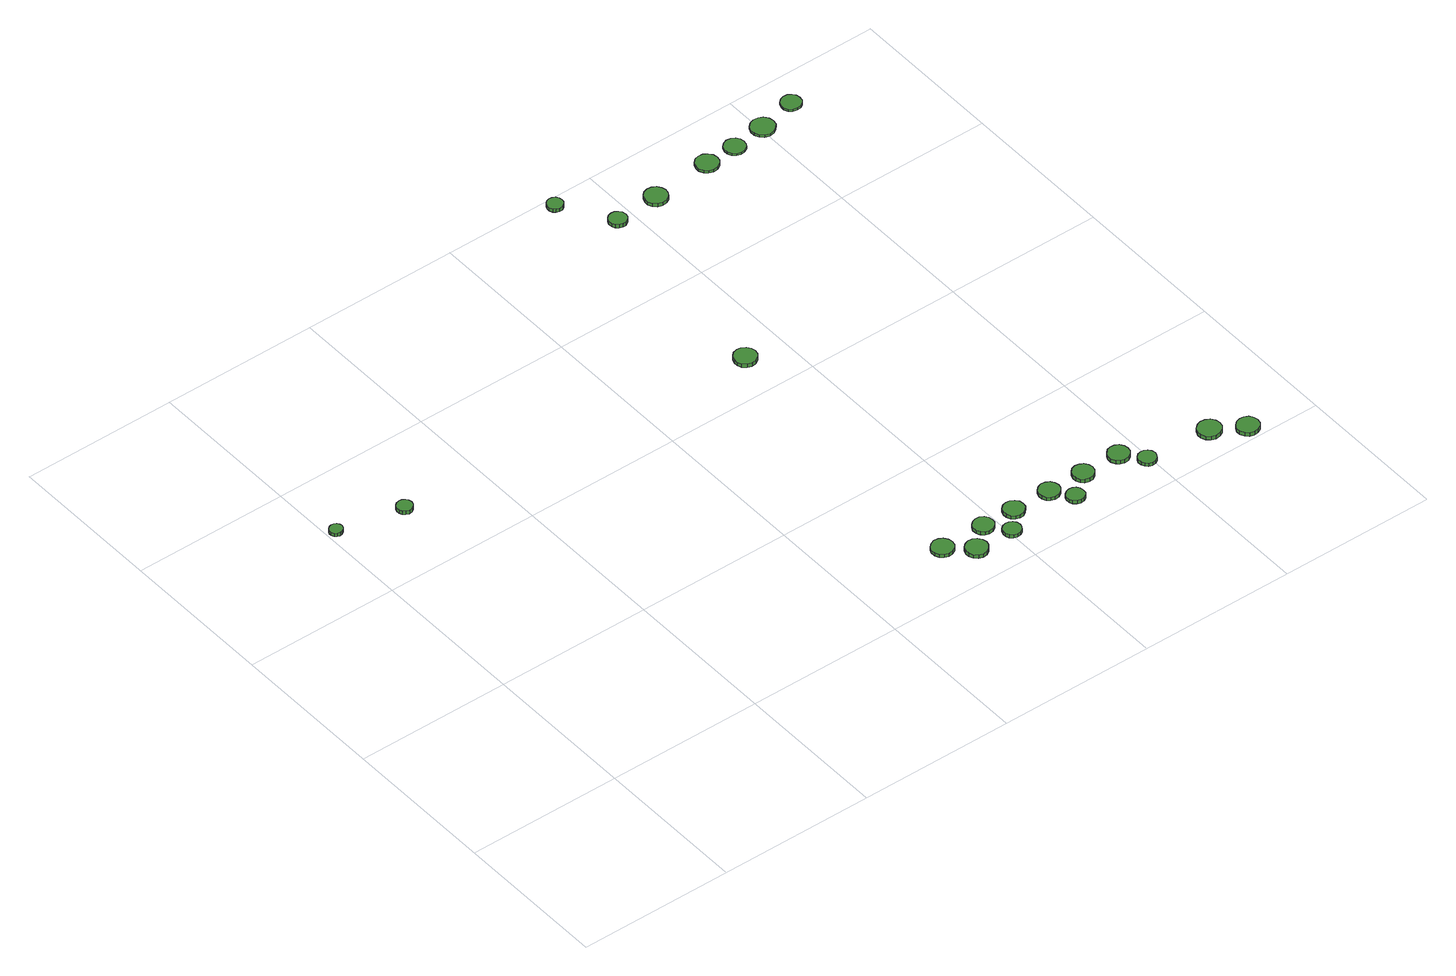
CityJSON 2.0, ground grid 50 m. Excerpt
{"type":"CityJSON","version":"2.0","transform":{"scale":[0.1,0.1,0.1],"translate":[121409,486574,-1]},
"CityObjects":{
"tree1":{"type":"SolitaryVegetationObject","attributes":{"function":"something"},"geometry":[{"type":"MultiSurface","lod":"1","boundaries":[[[0,1,2,3,4,5,6,7,8,9,10,11,12,13,14]],[[15,16,17,18,19,20,21,22,23,24,25,26,27,28,29]],[[0,29,28,1]],[[1,28,27,2]],[[2,27,26,3]],[[3,26,25,4]],[[4,25,24,5]],[[5,24,23,6]],[[6,23,22,7]],[[7,22,21,8]],[[8,21,20,9]],[[9,20,19,10]],[[10,19,18,11]],[[11,18,17,12]],[[12,17,16,13]],[[13,16,15,14]],[[14,15,29,0]]]}]},
"tree2":{"type":"SolitaryVegetationObject","attributes":{"function":"something"},"geometry":[{"type":"MultiSurface","lod":"1","boundaries":[[[30,31,32,33,34,35,36,37,38,39,40,41,42,43,44]],[[45,46,47,48,49,50,51,52,53,54,55,56,57,58,59]],[[30,59,58,31]],[[31,58,57,32]],[[32,57,56,33]],[[33,56,55,34]],[[34,55,54,35]],[[35,54,53,36]],[[36,53,52,37]],[[37,52,51,38]],[[38,51,50,39]],[[39,50,49,40]],[[40,49,48,41]],[[41,48,47,42]],[[42,47,46,43]],[[43,46,45,44]],[[44,45,59,30]]]}]},
"tree3":{"type":"SolitaryVegetationObject","attributes":{"function":"something"},"geometry":[{"type":"MultiSurface","lod":"1","boundaries":[[[60,61,62,63,64,65,66,67,68,69,70,71,72,73,74]],[[75,76,77,78,79,80,81,82,83,84,85,86,87,88,89]],[[60,89,88,61]],[[61,88,87,62]],[[62,87,86,63]],[[63,86,85,64]],[[64,85,84,65]],[[65,84,83,66]],[[66,83,82,67]],[[67,82,81,68]],[[68,81,80,69]],[[69,80,79,70]],[[70,79,78,71]],[[71,78,77,72]],[[72,77,76,73]],[[73,76,75,74]],[[74,75,89,60]]]}]},
"tree4":{"type":"SolitaryVegetationObject","attributes":{"function":"something"},"geometry":[{"type":"MultiSurface","lod":"1","boundaries":[[[90,91,92,93,94,95,96,97,98,99,100,101,102,103,104]],[[105,106,107,108,109,110,111,112,113,114,115,116,117,118,119]],[[90,119,118,91]],[[91,118,117,92]],[[92,117,116,93]],[[93,116,115,94]],[[94,115,114,95]],[[95,114,113,96]],[[96,113,112,97]],[[97,112,111,98]],[[98,111,110,99]],[[99,110,109,100]],[[100,109,108,101]],[[101,108,107,102]],[[102,107,106,103]],[[103,106,105,104]],[[104,105,119,90]]]}]},
"tree5":{"type":"SolitaryVegetationObject","attributes":{"function":"something"},"geometry":[{"type":"MultiSurface","lod":"1","boundaries":[[[120,121,122,123,124,125,126,127,128,129,130,131,132,133,134]],[[135,136,137,138,139,140,141,142,143,144,145,146,147,148,149]],[[120,149,148,121]],[[121,148,147,122]],[[122,147,146,123]],[[123,146,145,124]],[[124,145,144,125]],[[125,144,143,126]],[[126,143,142,127]],[[127,142,141,128]],[[128,141,140,129]],[[129,140,139,130]],[[130,139,138,131]],[[131,138,137,132]],[[132,137,136,133]],[[133,136,135,134]],[[134,135,149,120]]]}]},
"tree6":{"type":"SolitaryVegetationObject","attributes":{"function":"something"},"geometry":[{"type":"MultiSurface","lod":"1","boundaries":[[[150,151,152,153,154,155,156,157,158,159,160,161,162,163,164]],[[165,166,167,168,169,170,171,172,173,174,175,176,177,178,179]],[[150,179,178,151]],[[151,178,177,152]],[[152,177,176,153]],[[153,176,175,154]],[[154,175,174,155]],[[155,174,173,156]],[[156,173,172,157]],[[157,172,171,158]],[[158,171,170,159]],[[159,170,169,160]],[[160,169,168,161]],[[161,168,167,162]],[[162,167,166,163]],[[163,166,165,164]],[[164,165,179,150]]]}]},
"tree7":{"type":"SolitaryVegetationObject","attributes":{"function":"something"},"geometry":[{"type":"MultiSurface","lod":"1","boundaries":[[[180,181,182,183,184,185,186,187,188,189,190,191,192,193,194]],[[195,196,197,198,199,200,201,202,203,204,205,206,207,208,209]],[[180,209,208,181]],[[181,208,207,182]],[[182,207,206,183]],[[183,206,205,184]],[[184,205,204,185]],[[185,204,203,186]],[[186,203,202,187]],[[187,202,201,188]],[[188,201,200,189]],[[189,200,199,190]],[[190,199,198,191]],[[191,198,197,192]],[[192,197,196,193]],[[193,196,195,194]],[[194,195,209,180]]]}]},
"tree8":{"type":"SolitaryVegetationObject","attributes":{"function":"something"},"geometry":[{"type":"MultiSurface","lod":"1","boundaries":[[[210,211,212,213,214,215,216,217,218,219,220,221,222,223,224]],[[225,226,227,228,229,230,231,232,233,234,235,236,237,238,239]],[[210,239,238,211]],[[211,238,237,212]],[[212,237,236,213]],[[213,236,235,214]],[[214,235,234,215]],[[215,234,233,216]],[[216,233,232,217]],[[217,232,231,218]],[[218,231,230,219]],[[219,230,229,220]],[[220,229,228,221]],[[221,228,227,222]],[[222,227,226,223]],[[223,226,225,224]],[[224,225,239,210]]]}]},
"tree9":{"type":"SolitaryVegetationObject","attributes":{"function":"something"},"geometry":[{"type":"MultiSurface","lod":"1","boundaries":[[[240,241,242,243,244,245,246,247,248,249,250,251,252,253,254]],[[255,256,257,258,259,260,261,262,263,264,265,266,267,268,269]],[[240,269,268,241]],[[241,268,267,242]],[[242,267,266,243]],[[243,266,265,244]],[[244,265,264,245]],[[245,264,263,246]],[[246,263,262,247]],[[247,262,261,248]],[[248,261,260,249]],[[249,260,259,250]],[[250,259,258,251]],[[251,258,257,252]],[[252,257,256,253]],[[253,256,255,254]],[[254,255,269,240]]]}]},
"tree10":{"type":"SolitaryVegetationObject","attributes":{"function":"something"},"geometry":[{"type":"MultiSurface","lod":"1","boundaries":[[[270,271,272,273,274,275,276,277,278,279,280,281,282,283,284]],[[285,286,287,288,289,290,291,292,293,294,295,296,297,298,299]],[[270,299,298,271]],[[271,298,297,272]],[[272,297,296,273]],[[273,296,295,274]],[[274,295,294,275]],[[275,294,293,276]],[[276,293,292,277]],[[277,292,291,278]],[[278,291,290,279]],[[279,290,289,280]],[[280,289,288,281]],[[281,288,287,282]],[[282,287,286,283]],[[283,286,285,284]],[[284,285,299,270]]]}]},
"tree11":{"type":"SolitaryVegetationObject","attributes":{"function":"something"},"geometry":[{"type":"MultiSurface","lod":"1","boundaries":[[[300,301,302,303,304,305,306,307,308,309,310,311,312,313,314]],[[315,316,317,318,319,320,321,322,323,324,325,326,327,328,329]],[[300,329,328,301]],[[301,328,327,302]],[[302,327,326,303]],[[303,326,325,304]],[[304,325,324,305]],[[305,324,323,306]],[[306,323,322,307]],[[307,322,321,308]],[[308,321,320,309]],[[309,320,319,310]],[[310,319,318,311]],[[311,318,317,312]],[[312,317,316,313]],[[313,316,315,314]],[[314,315,329,300]]]}]},
"tree12":{"type":"SolitaryVegetationObject","attributes":{"function":"something"},"geometry":[{"type":"MultiSurface","lod":"1","boundaries":[[[330,331,332,333,334,335,336,337,338,339,340,341,342,343,344]],[[345,346,347,348,349,350,351,352,353,354,355,356,357,358,359]],[[330,359,358,331]],[[331,358,357,332]],[[332,357,356,333]],[[333,356,355,334]],[[334,355,354,335]],[[335,354,353,336]],[[336,353,352,337]],[[337,352,351,338]],[[338,351,350,339]],[[339,350,349,340]],[[340,349,348,341]],[[341,348,347,342]],[[342,347,346,343]],[[343,346,345,344]],[[344,345,359,330]]]}]},
"tree13":{"type":"SolitaryVegetationObject","attributes":{"function":"something"},"geometry":[{"type":"MultiSurface","lod":"1","boundaries":[[[360,361,362,363,364,365,366,367,368,369,370,371,372,373,374]],[[375,376,377,378,379,380,381,382,383,384,385,386,387,388,389]],[[360,389,388,361]],[[361,388,387,362]],[[362,387,386,363]],[[363,386,385,364]],[[364,385,384,365]],[[365,384,383,366]],[[366,383,382,367]],[[367,382,381,368]],[[368,381,380,369]],[[369,380,379,370]],[[370,379,378,371]],[[371,378,377,372]],[[372,377,376,373]],[[373,376,375,374]],[[374,375,389,360]]]}]},
"tree14":{"type":"SolitaryVegetationObject","attributes":{"function":"something"},"geometry":[{"type":"MultiSurface","lod":"1","boundaries":[[[390,391,392,393,394,395,396,397,398,399,400,401,402,403,404]],[[405,406,407,408,409,410,411,412,413,414,415,416,417,418,419]],[[390,419,418,391]],[[391,418,417,392]],[[392,417,416,393]],[[393,416,415,394]],[[394,415,414,395]],[[395,414,413,396]],[[396,413,412,397]],[[397,412,411,398]],[[398,411,410,399]],[[399,410,409,400]],[[400,409,408,401]],[[401,408,407,402]],[[402,407,406,403]],[[403,406,405,404]],[[404,405,419,390]]]}]},
"tree15":{"type":"SolitaryVegetationObject","attributes":{"function":"something"},"geometry":[{"type":"MultiSurface","lod":"1","boundaries":[[[420,421,422,423,424,425,426,427,428,429,430,431,432,433,434]],[[435,436,437,438,439,440,441,442,443,444,445,446,447,448,449]],[[420,449,448,421]],[[421,448,447,422]],[[422,447,446,423]],[[423,446,445,424]],[[424,445,444,425]],[[425,444,443,426]],[[426,443,442,427]],[[427,442,441,428]],[[428,441,440,429]],[[429,440,439,430]],[[430,439,438,431]],[[431,438,437,432]],[[432,437,436,433]],[[433,436,435,434]],[[434,435,449,420]]]}]},
"tree16":{"type":"SolitaryVegetationObject","attributes":{"function":"something"},"geometry":[{"type":"MultiSurface","lod":"1","boundaries":[[[450,451,452,453,454,455,456,457,458,459,460,461,462,463,464]],[[465,466,467,468,469,470,471,472,473,474,475,476,477,478,479]],[[450,479,478,451]],[[451,478,477,452]],[[452,477,476,453]],[[453,476,475,454]],[[454,475,474,455]],[[455,474,473,456]],[[456,473,472,457]],[[457,472,471,458]],[[458,471,470,459]],[[459,470,469,460]],[[460,469,468,461]],[[461,468,467,462]],[[462,467,466,463]],[[463,466,465,464]],[[464,465,479,450]]]}]},
"tree17":{"type":"SolitaryVegetationObject","attributes":{"function":"something"},"geometry":[{"type":"MultiSurface","lod":"1","boundaries":[[[480,481,482,483,484,485,486,487,488,489,490,491,492,493,494]],[[495,496,497,498,499,500,501,502,503,504,505,506,507,508,509]],[[480,509,508,481]],[[481,508,507,482]],[[482,507,506,483]],[[483,506,505,484]],[[484,505,504,485]],[[485,504,503,486]],[[486,503,502,487]],[[487,502,501,488]],[[488,501,500,489]],[[489,500,499,490]],[[490,499,498,491]],[[491,498,497,492]],[[492,497,496,493]],[[493,496,495,494]],[[494,495,509,480]]]}]},
"tree18":{"type":"SolitaryVegetationObject","attributes":{"function":"something"},"geometry":[{"type":"MultiSurface","lod":"1","boundaries":[[[510,511,512,513,514,515,516,517,518,519,520,521,522,523,524]],[[525,526,527,528,529,530,531,532,533,534,535,536,537,538,539]],[[510,539,538,511]],[[511,538,537,512]],[[512,537,536,513]],[[513,536,535,514]],[[514,535,534,515]],[[515,534,533,516]],[[516,533,532,517]],[[517,532,531,518]],[[518,531,530,519]],[[519,530,529,520]],[[520,529,528,521]],[[521,528,527,522]],[[522,527,526,523]],[[523,526,525,524]],[[524,525,539,510]]]}]},
"tree19":{"type":"SolitaryVegetationObject","attributes":{"function":"something"},"geometry":[{"type":"MultiSurface","lod":"1","boundaries":[[[540,541,542,543,544,545,546,547,548,549,550,551,552,553,554]],[[555,556,557,558,559,560,561,562,563,564,565,566,567,568,569]],[[540,569,568,541]],[[541,568,567,542]],[[542,567,566,543]],[[543,566,565,544]],[[544,565,564,545]],[[545,564,563,546]],[[546,563,562,547]],[[547,562,561,548]],[[548,561,560,549]],[[549,560,559,550]],[[550,559,558,551]],[[551,558,557,552]],[[552,557,556,553]],[[553,556,555,554]],[[554,555,569,540]]]}]},
"tree20":{"type":"SolitaryVegetationObject","attributes":{"function":"something"},"geometry":[{"type":"MultiSurface","lod":"1","boundaries":[[[570,571,572,573,574,575,576,577,578,579,580,581,582,583,584]],[[585,586,587,588,589,590,591,592,593,594,595,596,597,598,599]],[[570,599,598,571]],[[571,598,597,572]],[[572,597,596,573]],[[573,596,595,574]],[[574,595,594,575]],[[575,594,593,576]],[[576,593,592,577]],[[577,592,591,578]],[[578,591,590,579]],[[579,590,589,580]],[[580,589,588,581]],[[581,588,587,582]],[[582,587,586,583]],[[583,586,585,584]],[[584,585,599,570]]]}]},
"tree21":{"type":"SolitaryVegetationObject","attributes":{"function":"something"},"geometry":[{"type":"MultiSurface","lod":"1","boundaries":[[[600,601,602,603,604,605,606,607,608,609,610,611,612,613,614]],[[615,616,617,618,619,620,621,622,623,624,625,626,627,628,629]],[[600,629,628,601]],[[601,628,627,602]],[[602,627,626,603]],[[603,626,625,604]],[[604,625,624,605]],[[605,624,623,606]],[[606,623,622,607]],[[607,622,621,608]],[[608,621,620,609]],[[609,620,619,610]],[[610,619,618,611]],[[611,618,617,612]],[[612,617,616,613]],[[613,616,615,614]],[[614,615,629,600]]]}]},
"tree22":{"type":"SolitaryVegetationObject","attributes":{"function":"something"},"geometry":[{"type":"MultiSurface","lod":"1","boundaries":[[[630,631,632,633,634,635,636,637,638,639,640,641,642,643,644]],[[645,646,647,648,649,650,651,652,653,654,655,656,657,658,659]],[[630,659,658,631]],[[631,658,657,632]],[[632,657,656,633]],[[633,656,655,634]],[[634,655,654,635]],[[635,654,653,636]],[[636,653,652,637]],[[637,652,651,638]],[[638,651,650,639]],[[639,650,649,640]],[[640,649,648,641]],[[641,648,647,642]],[[642,647,646,643]],[[643,646,645,644]],[[644,645,659,630]]]}]}
},
"vertices":[
[43,1278,31],[41,1287,31],[36,1294,31],[29,1298,31],[20,1299,31],[12,1296,31],[5,1291,31],[2,1283,31],[2,1274,31],[5,1266,31],[12,1261,31],[20,1258,31],[29,1259,31],[36,1263,31],[41,1270,31],[41,1270,19],[36,1263,19],[29,1259,19],[20,1258,19],[12,1261,19],[5,1266,19],[2,1274,19],[2,1283,19],[5,1291,19],[12,1296,19],[20,1299,19],[29,1298,19],[36,1294,19],[41,1287,19],[43,1278,19],
[261,1240,25],[259,1250,25],[253,1259,25],[244,1264,25],[234,1265,25],[224,1262,25],[216,1255,25],[212,1245,25],[212,1235,25],[216,1226,25],[224,1219,25],[234,1215,25],[244,1217,25],[253,1222,25],[259,1230,25],[259,1230,12],[253,1222,12],[244,1217,12],[234,1215,12],[224,1219,12],[216,1226,12],[212,1235,12],[212,1245,12],[216,1255,12],[224,1262,12],[234,1265,12],[244,1264,12],[253,1259,12],[259,1250,12],[261,1240,12],
[1345,177,19],[1342,191,19],[1333,203,19],[1321,210,19],[1307,212,19],[1293,207,19],[1282,197,19],[1276,184,19],[1276,170,19],[1282,157,19],[1293,147,19],[1307,142,19],[1321,144,19],[1333,151,19],[1342,163,19],[1342,163,8],[1333,151,8],[1321,144,8],[1307,142,8],[1293,147,8],[1282,157,8],[1276,170,8],[1276,184,8],[1282,197,8],[1293,207,8],[1307,212,8],[1321,210,8],[1333,203,8],[1342,191,8],[1345,177,8],
[1417,114,22],[1414,128,22],[1405,140,22],[1393,147,22],[1378,149,22],[1365,144,22],[1354,135,22],[1348,121,22],[1348,107,22],[1354,94,22],[1365,84,22],[1378,80,22],[1393,81,22],[1405,89,22],[1414,100,22],[1414,100,9],[1405,89,9],[1393,81,9],[1378,80,9],[1365,84,9],[1354,94,9],[1348,107,9],[1348,121,9],[1354,135,9],[1365,144,9],[1378,149,9],[1393,147,9],[1405,140,9],[1414,128,9],[1417,114,9],
[1488,177,21],[1486,190,21],[1478,201,21],[1466,208,21],[1452,209,21],[1440,205,21],[1430,196,21],[1424,184,21],[1424,170,21],[1430,158,21],[1440,149,21],[1452,145,21],[1466,146,21],[1478,153,21],[1486,164,21],[1486,164,9],[1478,153,9],[1466,146,9],[1452,145,9],[1440,149,9],[1430,158,9],[1424,170,9],[1424,184,9],[1430,196,9],[1440,205,9],[1452,209,9],[1466,208,9],[1478,201,9],[1486,190,9],[1488,177,9],
[1535,112,23],[1533,124,23],[1526,133,23],[1516,139,23],[1504,140,23],[1493,137,23],[1484,129,23],[1480,118,23],[1480,106,23],[1484,96,23],[1493,88,23],[1504,84,23],[1516,85,23],[1526,91,23],[1533,101,23],[1533,101,11],[1526,91,11],[1516,85,11],[1504,84,11],[1493,88,11],[1484,96,11],[1480,106,11],[1480,118,11],[1484,129,11],[1493,137,11],[1504,140,11],[1516,139,11],[1526,133,11],[1533,124,11],[1535,112,11],
[1597,176,21],[1595,190,21],[1586,201,21],[1574,208,21],[1561,209,21],[1548,205,21],[1537,196,21],[1532,183,21],[1532,170,21],[1537,157,21],[1548,148,21],[1561,143,21],[1574,145,21],[1586,152,21],[1595,163,21],[1595,163,9],[1586,152,9],[1574,145,9],[1561,143,9],[1548,148,9],[1537,157,9],[1532,170,9],[1532,183,9],[1537,196,9],[1548,205,9],[1561,209,9],[1574,208,9],[1586,201,9],[1595,190,9],[1597,176,9],
[1406,1139,22],[1403,1153,22],[1394,1165,22],[1381,1173,22],[1367,1174,22],[1353,1170,22],[1342,1160,22],[1336,1146,22],[1336,1132,22],[1342,1118,22],[1353,1109,22],[1367,1104,22],[1381,1106,22],[1394,1113,22],[1403,1125,22],[1403,1125,9],[1394,1113,9],[1381,1106,9],[1367,1104,9],[1353,1109,9],[1342,1118,9],[1336,1132,9],[1336,1146,9],[1342,1160,9],[1353,1170,9],[1367,1174,9],[1381,1173,9],[1394,1165,9],[1403,1153,9],[1406,1139,9],
[1723,176,21],[1720,189,21],[1712,200,21],[1700,207,21],[1686,209,21],[1673,204,21],[1663,195,21],[1657,182,21],[1657,169,21],[1663,156,21],[1673,147,21],[1686,143,21],[1700,144,21],[1712,151,21],[1720,162,21],[1720,162,9],[1712,151,9],[1700,144,9],[1686,143,9],[1673,147,9],[1663,156,9],[1657,169,9],[1657,182,9],[1663,195,9],[1673,204,9],[1686,209,9],[1700,207,9],[1712,200,9],[1720,189,9],[1723,176,9],
[1762,113,24],[1760,124,24],[1753,134,24],[1743,140,24],[1731,141,24],[1720,137,24],[1711,130,24],[1706,119,24],[1706,107,24],[1711,96,24],[1720,88,24],[1731,85,24],[1743,86,24],[1753,92,24],[1760,101,24],[1760,101,12],[1753,92,12],[1743,86,12],[1731,85,12],[1720,88,12],[1711,96,12],[1706,107,12],[1706,119,12],[1711,130,12],[1720,137,12],[1731,141,12],[1743,140,12],[1753,134,12],[1760,124,12],[1762,113,12],
[1843,175,22],[1840,188,22],[1832,199,22],[1820,206,22],[1807,208,22],[1793,204,22],[1783,194,22],[1778,182,22],[1778,168,22],[1783,155,22],[1793,146,22],[1807,142,22],[1820,143,22],[1832,150,22],[1840,161,22],[1840,161,9],[1832,150,9],[1820,143,9],[1807,142,9],[1793,146,9],[1783,155,9],[1778,168,9],[1778,182,9],[1783,194,9],[1793,204,9],[1807,208,9],[1820,206,9],[1832,199,9],[1840,188,9],[1843,175,9],
[1374,1967,22],[1372,1977,22],[1366,1986,22],[1357,1991,22],[1347,1992,22],[1337,1989,22],[1329,1982,22],[1325,1972,22],[1325,1962,22],[1329,1952,22],[1337,1945,22],[1347,1942,22],[1357,1943,22],[1366,1949,22],[1372,1957,22],[1372,1957,10],[1366,1949,10],[1357,1943,10],[1347,1942,10],[1337,1945,10],[1329,1952,10],[1325,1962,10],[1325,1972,10],[1329,1982,10],[1337,1989,10],[1347,1992,10],[1357,1991,10],[1366,1986,10],[1372,1977,10],[1374,1967,10],
[1969,174,23],[1966,187,23],[1958,199,23],[1946,206,23],[1932,207,23],[1919,203,23],[1909,193,23],[1903,181,23],[1903,167,23],[1909,154,23],[1919,145,23],[1932,141,23],[1946,142,23],[1958,149,23],[1966,160,23],[1966,160,10],[1958,149,10],[1946,142,10],[1932,141,10],[1919,145,10],[1909,154,10],[1903,167,10],[1903,181,10],[1909,193,10],[1919,203,10],[1932,207,10],[1946,206,10],[1958,199,10],[1966,187,10],[1969,174,10],
[1475,1807,25],[1472,1819,25],[1465,1828,25],[1455,1834,25],[1444,1835,25],[1432,1832,25],[1424,1824,25],[1419,1813,25],[1419,1801,25],[1424,1791,25],[1432,1783,25],[1444,1779,25],[1455,1780,25],[1465,1786,25],[1472,1796,25],[1472,1796,12],[1465,1786,12],[1455,1780,12],[1444,1779,12],[1432,1783,12],[1424,1791,12],[1419,1801,12],[1419,1813,12],[1424,1824,12],[1432,1832,12],[1444,1835,12],[1455,1834,12],[1465,1828,12],[1472,1819,12],[1475,1807,12],
[2016,110,24],[2013,122,24],[2006,131,24],[1996,137,24],[1984,138,24],[1973,135,24],[1965,127,24],[1960,116,24],[1960,104,24],[1965,94,24],[1973,86,24],[1984,82,24],[1996,83,24],[2006,89,24],[2013,99,24],[2013,99,12],[2006,89,12],[1996,83,12],[1984,82,12],[1973,86,12],[1965,94,12],[1960,104,12],[1960,116,12],[1965,127,12],[1973,135,12],[1984,138,12],[1996,137,12],[2006,131,12],[2013,122,12],[2016,110,12],
[1629,1821,19],[1625,1835,19],[1617,1847,19],[1604,1855,19],[1589,1856,19],[1575,1852,19],[1564,1842,19],[1558,1828,19],[1558,1813,19],[1564,1800,19],[1575,1790,19],[1589,1785,19],[1604,1787,19],[1617,1794,19],[1625,1806,19],[1625,1806,7],[1617,1794,7],[1604,1787,7],[1589,1785,7],[1575,1790,7],[1564,1800,7],[1558,1813,7],[1558,1828,7],[1564,1842,7],[1575,1852,7],[1589,1856,7],[1604,1855,7],[1617,1847,7],[1625,1835,7],[1629,1821,7],
[2234,95,25],[2231,110,25],[2222,123,25],[2208,130,25],[2193,132,25],[2179,127,25],[2167,117,25],[2161,103,25],[2161,88,25],[2167,74,25],[2179,64,25],[2193,59,25],[2208,61,25],[2222,68,25],[2231,80,25],[2231,80,12],[2222,68,12],[2208,61,12],[2193,59,12],[2179,64,12],[2167,74,12],[2161,88,12],[2161,103,12],[2167,117,12],[2179,127,12],[2193,132,12],[2208,130,12],[2222,123,12],[2231,110,12],[2234,95,12],
[2324,38,26],[2321,52,26],[2313,64,26],[2300,71,26],[2286,72,26],[2272,68,26],[2261,58,26],[2255,45,26],[2255,31,26],[2261,18,26],[2272,8,26],[2286,4,26],[2300,5,26],[2313,12,26],[2321,24,26],[2321,24,13],[2313,12,13],[2300,5,13],[2286,4,13],[2272,8,13],[2261,18,13],[2255,31,13],[2255,45,13],[2261,58,13],[2272,68,13],[2286,72,13],[2300,71,13],[2313,64,13],[2321,52,13],[2324,38,13],
[1828,1842,16],[1825,1856,16],[1816,1868,16],[1803,1876,16],[1788,1877,16],[1774,1873,16],[1763,1863,16],[1757,1849,16],[1757,1834,16],[1763,1821,16],[1774,1811,16],[1788,1806,16],[1803,1808,16],[1816,1815,16],[1825,1827,16],[1825,1827,7],[1816,1815,7],[1803,1808,7],[1788,1806,7],[1774,1811,7],[1763,1821,7],[1757,1834,7],[1757,1849,7],[1763,1863,7],[1774,1873,7],[1788,1877,7],[1803,1876,7],[1816,1868,7],[1825,1856,7],[1828,1842,7],
[1929,1849,14],[1927,1862,14],[1919,1873,14],[1907,1880,14],[1893,1882,14],[1880,1878,14],[1869,1868,14],[1864,1856,14],[1864,1842,14],[1869,1829,14],[1880,1820,14],[1893,1816,14],[1907,1817,14],[1919,1824,14],[1927,1835,14],[1927,1835,7],[1919,1824,7],[1907,1817,7],[1893,1816,7],[1880,1820,7],[1869,1829,7],[1864,1842,7],[1864,1856,7],[1869,1868,7],[1880,1878,7],[1893,1882,7],[1907,1880,7],[1919,1873,7],[1927,1862,7],[1929,1849,7],
[2046,1864,15],[2043,1879,15],[2033,1892,15],[2020,1899,15],[2004,1901,15],[1989,1896,15],[1978,1886,15],[1971,1871,15],[1971,1856,15],[1978,1841,15],[1989,1831,15],[2004,1826,15],[2020,1828,15],[2033,1836,15],[2043,1848,15],[2043,1848,7],[2033,1836,7],[2020,1828,7],[2004,1826,7],[1989,1831,7],[1978,1841,7],[1971,1856,7],[1971,1871,7],[1978,1886,7],[1989,1896,7],[2004,1901,7],[2020,1899,7],[2033,1892,7],[2043,1879,7],[2046,1864,7],
[2164,1894,15],[2162,1907,15],[2154,1917,15],[2143,1924,15],[2130,1925,15],[2117,1921,15],[2107,1912,15],[2102,1900,15],[2102,1887,15],[2107,1875,15],[2117,1867,15],[2130,1863,15],[2143,1864,15],[2154,1870,15],[2162,1881,15],[2162,1881,7],[2154,1870,7],[2143,1864,7],[2130,1863,7],[2117,1867,7],[2107,1875,7],[2102,1887,7],[2102,1900,7],[2107,1912,7],[2117,1921,7],[2130,1925,7],[2143,1924,7],[2154,1917,7],[2162,1907,7],[2164,1894,7]
]}
